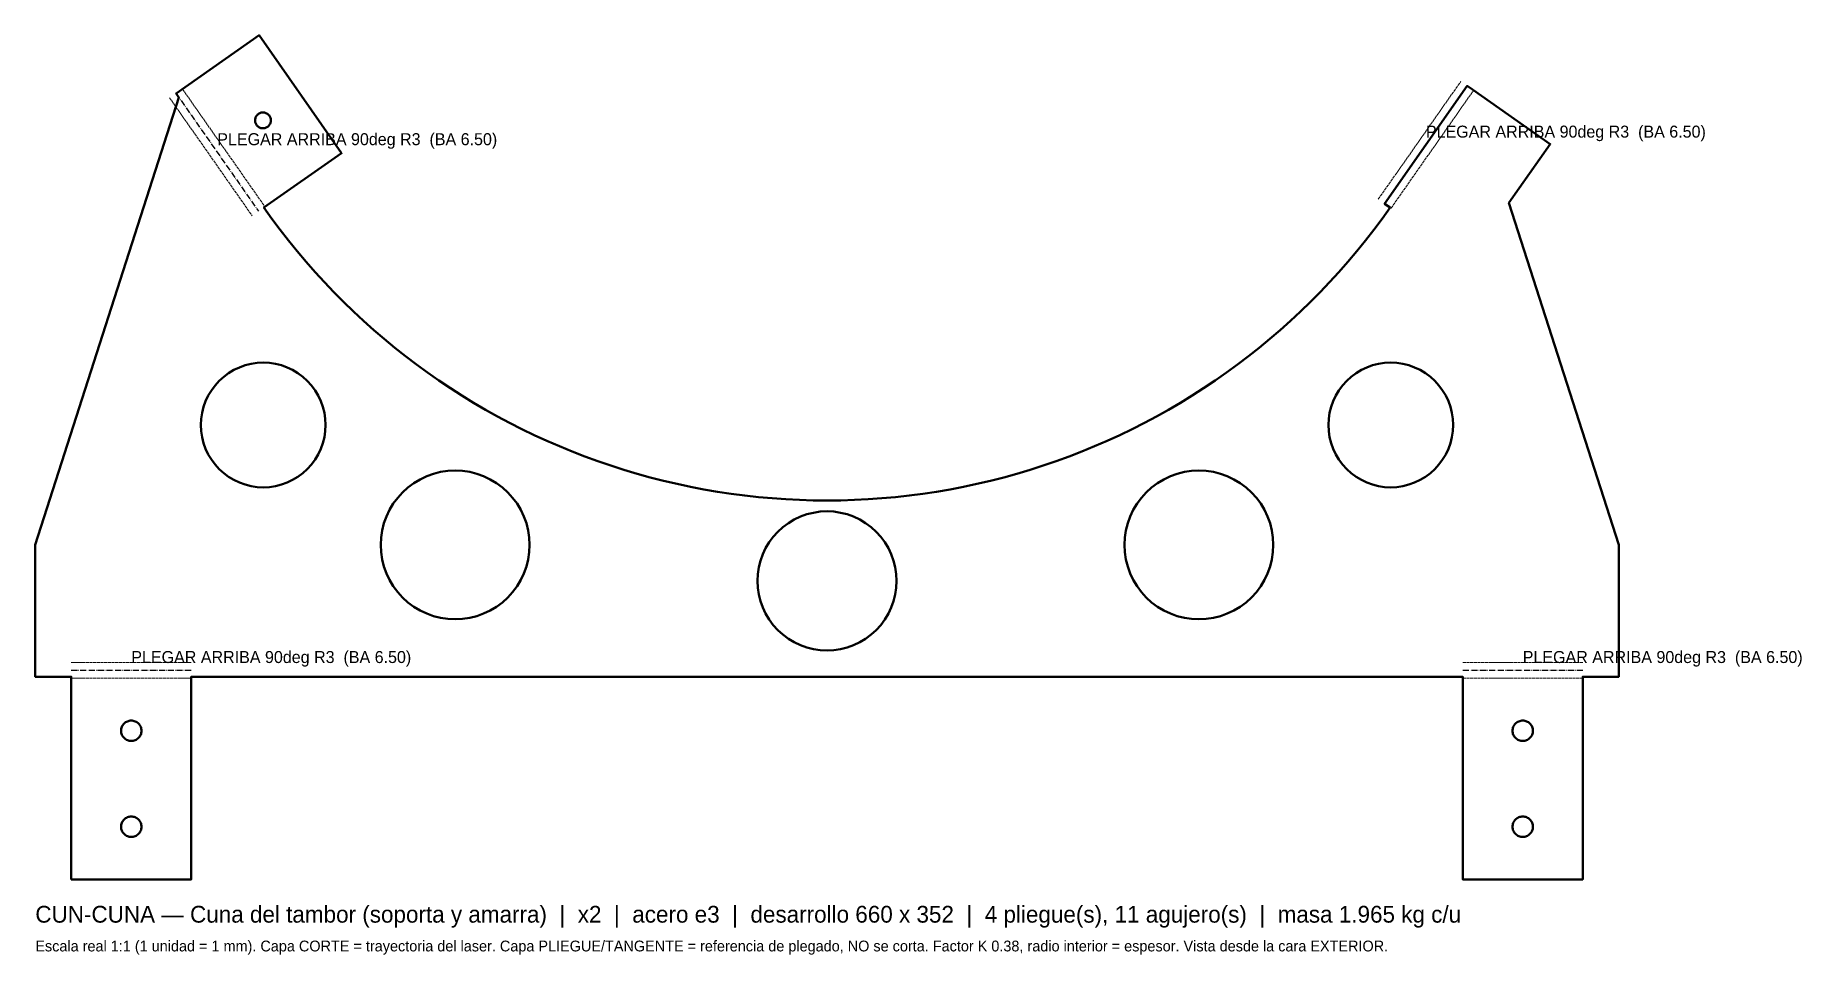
# Model space of a CAD drawing. Header units: millimetres. Extents: x 0 to 736, y -116 to 267.
import ezdxf

# ---------------------------------------------------------------- set-up
doc = ezdxf.new("R2010")
doc.units = ezdxf.units.MM
doc.linetypes.add('DASHDOT', pattern=[3.556, 2.54, -0.508, 0, -0.508])
doc.linetypes.add('DASHED', pattern=[1.524, 1.27, -0.254])
for name, color, linetype, lineweight in [('CORTE', 1, 'CONTINUOUS', 50), ('PLIEGUE', 5, 'DASHDOT', 25), ('TANGENTE', 8, 'DASHED', 13), ('TEXTO', 7, 'CONTINUOUS', 25)]:
    doc.layers.add(name, color=color, linetype=linetype, lineweight=lineweight)

msp = doc.modelspace()

# ---------------------------------------------------------------- linework, layer by layer
at = {"layer": 'CORTE'}
for points in [[(15, -84.5), (15, 0), (0, 0), (0, 55), (59.84, 241.53), (58.65, 243.24), (93.26, 267.48), (127.67, 218.33), (95.31, 195.67), (98.65, 191.01), (102.07, 186.42), (105.59, 181.89), (109.19, 177.44), (112.89, 173.06), (116.67, 168.76), (120.54, 164.53), (124.49, 160.38), (128.52, 156.31), (132.64, 152.32), (136.83, 148.42), (141.1, 144.6), (145.44, 140.86), (149.86, 137.22), (154.35, 133.66), (158.91, 130.19), (163.54, 126.82), (168.24, 123.53), (173, 120.35), (177.82, 117.26), (182.71, 114.26), (187.65, 111.36), (192.65, 108.57), (197.71, 105.87), (202.82, 103.28), (207.98, 100.78), (213.18, 98.4), (218.44, 96.11), (223.74, 93.93), (229.08, 91.86), (234.46, 89.9), (239.88, 88.04), (245.34, 86.29), (250.83, 84.66), (256.35, 83.13), (261.9, 81.71), (267.48, 80.4), (273.09, 79.21), (278.71, 78.13), (284.36, 77.16), (290.02, 76.3), (295.7, 75.56), (301.4, 74.93), (307.11, 74.42), (312.82, 74.02), (318.54, 73.73), (324.27, 73.56), (330, 73.5), (335.73, 73.56), (341.46, 73.73), (347.18, 74.02), (352.89, 74.42), (358.6, 74.93), (364.3, 75.56), (369.98, 76.3), (375.64, 77.16), (381.29, 78.13), (386.91, 79.21), (392.52, 80.4), (398.1, 81.71), (403.65, 83.13), (409.17, 84.66), (414.66, 86.29), (420.12, 88.04), (425.54, 89.9), (430.92, 91.86), (436.26, 93.93), (441.56, 96.11), (446.82, 98.4), (452.02, 100.78), (457.18, 103.28), (462.29, 105.87), (467.35, 108.57), (472.35, 111.36), (477.29, 114.26), (482.18, 117.26), (487, 120.35), (491.76, 123.53), (496.46, 126.82), (501.09, 130.19), (505.65, 133.66), (510.14, 137.22), (514.56, 140.86), (518.9, 144.6), (523.17, 148.42), (527.36, 152.32), (531.48, 156.31), (535.51, 160.38), (539.46, 164.53), (543.33, 168.76), (547.11, 173.06), (550.81, 177.44), (554.41, 181.89), (557.93, 186.42), (561.35, 191.01), (564.69, 195.67), (562.44, 197.25), (596.85, 246.4), (599.1, 244.82), (631.46, 222.16), (614.25, 197.59), (660, 55), (660, 0), (645, 0), (645, -84.5), (595, -84.5), (595, 0), (65, 0), (65, -84.5), (15, -84.5)], [(97.68, 230.23), (97.84, 230.51), (97.98, 230.81), (98.08, 231.12), (98.15, 231.43), (98.19, 231.75), (98.2, 232.08), (98.18, 232.4), (98.12, 232.72), (98.04, 233.03), (97.92, 233.33), (97.78, 233.62), (97.6, 233.9), (97.41, 234.15), (97.18, 234.39), (96.94, 234.6), (96.67, 234.79), (96.39, 234.95), (96.1, 235.08), (95.79, 235.18), (95.47, 235.25), (95.15, 235.3), (94.83, 235.3), (94.51, 235.28), (94.19, 235.23), (93.87, 235.14), (93.57, 235.03), (93.28, 234.88), (93.01, 234.71), (92.75, 234.51), (92.52, 234.29), (92.3, 234.04), (92.12, 233.78), (91.96, 233.5), (91.83, 233.2), (91.72, 232.89), (91.65, 232.58), (91.61, 232.26), (91.6, 231.93), (91.62, 231.61), (91.68, 231.29), (91.76, 230.98), (91.88, 230.68), (92.03, 230.39), (92.2, 230.11), (92.4, 229.86), (92.62, 229.62), (92.86, 229.41), (93.13, 229.22), (93.41, 229.06), (93.7, 228.93), (94.01, 228.83), (94.33, 228.76), (94.65, 228.71), (94.97, 228.71), (95.3, 228.73), (95.62, 228.78), (95.93, 228.87), (96.23, 228.98), (96.52, 229.13), (96.79, 229.3), (97.05, 229.5), (97.28, 229.72), (97.5, 229.97), (97.68, 230.23)], [(119.02, 114.95), (117.93, 117.26), (116.62, 119.44), (115.1, 121.49), (113.38, 123.38), (111.49, 125.1), (109.44, 126.62), (107.26, 127.93), (104.95, 129.02), (102.55, 129.88), (100.07, 130.5), (97.55, 130.87), (95, 131), (92.45, 130.87), (89.93, 130.5), (87.45, 129.88), (85.05, 129.02), (82.74, 127.93), (80.56, 126.62), (78.51, 125.1), (76.62, 123.38), (74.9, 121.49), (73.38, 119.44), (72.07, 117.26), (70.98, 114.95), (70.12, 112.55), (69.5, 110.07), (69.13, 107.55), (69, 105), (69.13, 102.45), (69.5, 99.93), (70.12, 97.45), (70.98, 95.05), (72.07, 92.74), (73.38, 90.56), (74.9, 88.51), (76.62, 86.62), (78.51, 84.9), (80.56, 83.38), (82.74, 82.07), (85.05, 80.98), (87.45, 80.12), (89.93, 79.5), (92.45, 79.13), (95, 79), (97.55, 79.13), (100.07, 79.5), (102.55, 80.12), (104.95, 80.98), (107.26, 82.07), (109.44, 83.38), (111.49, 84.9), (113.38, 86.62), (115.1, 88.51), (116.62, 90.56), (117.93, 92.74), (119.02, 95.05), (119.88, 97.45), (120.5, 99.93), (120.87, 102.45), (121, 105), (120.87, 107.55), (120.5, 110.07), (119.88, 112.55), (119.02, 114.95)], [(589.88, 112.55), (589.02, 114.95), (587.93, 117.26), (586.62, 119.44), (585.1, 121.49), (583.38, 123.38), (581.49, 125.1), (579.44, 126.62), (577.26, 127.93), (574.95, 129.02), (572.55, 129.88), (570.07, 130.5), (567.55, 130.87), (565, 131), (562.45, 130.87), (559.93, 130.5), (557.45, 129.88), (555.05, 129.02), (552.74, 127.93), (550.56, 126.62), (548.51, 125.1), (546.62, 123.38), (544.9, 121.49), (543.38, 119.44), (542.07, 117.26), (540.98, 114.95), (540.12, 112.55), (539.5, 110.07), (539.13, 107.55), (539, 105), (539.13, 102.45), (539.5, 99.93), (540.12, 97.45), (540.98, 95.05), (542.07, 92.74), (543.38, 90.56), (544.9, 88.51), (546.62, 86.62), (548.51, 84.9), (550.56, 83.38), (552.74, 82.07), (555.05, 80.98), (557.45, 80.12), (559.93, 79.5), (562.45, 79.13), (565, 79), (567.55, 79.13), (570.07, 79.5), (572.55, 80.12), (574.95, 80.98), (577.26, 82.07), (579.44, 83.38), (581.49, 84.9), (583.38, 86.62), (585.1, 88.51), (586.62, 90.56), (587.93, 92.74), (589.02, 95.05), (589.88, 97.45), (590.5, 99.93), (590.87, 102.45), (591, 105), (590.87, 107.55), (590.5, 110.07), (589.88, 112.55)], [(200.78, 72.22), (198.96, 74.67), (196.92, 76.92), (194.67, 78.96), (192.22, 80.78), (189.61, 82.34), (186.86, 83.64), (184, 84.67), (181.05, 85.4), (178.04, 85.85), (175, 86), (171.96, 85.85), (168.95, 85.4), (166, 84.67), (163.14, 83.64), (160.39, 82.34), (157.78, 80.78), (155.33, 78.96), (153.08, 76.92), (151.04, 74.67), (149.22, 72.22), (147.66, 69.61), (146.36, 66.86), (145.33, 64), (144.6, 61.05), (144.15, 58.04), (144, 55), (144.15, 51.96), (144.6, 48.95), (145.33, 46), (146.36, 43.14), (147.66, 40.39), (149.22, 37.78), (151.04, 35.33), (153.08, 33.08), (155.33, 31.04), (157.78, 29.22), (160.39, 27.66), (163.14, 26.36), (166, 25.33), (168.95, 24.6), (171.96, 24.15), (175, 24), (178.04, 24.15), (181.05, 24.6), (184, 25.33), (186.86, 26.36), (189.61, 27.66), (192.22, 29.22), (194.67, 31.04), (196.92, 33.08), (198.96, 35.33), (200.78, 37.78), (202.34, 40.39), (203.64, 43.14), (204.67, 46), (205.4, 48.95), (205.85, 51.96), (206, 55), (205.85, 58.04), (205.4, 61.05), (204.67, 64), (203.64, 66.86), (202.34, 69.61), (200.78, 72.22)], [(512.34, 69.61), (510.78, 72.22), (508.96, 74.67), (506.92, 76.92), (504.67, 78.96), (502.22, 80.78), (499.61, 82.34), (496.86, 83.64), (494, 84.67), (491.05, 85.4), (488.04, 85.85), (485, 86), (481.96, 85.85), (478.95, 85.4), (476, 84.67), (473.14, 83.64), (470.39, 82.34), (467.78, 80.78), (465.33, 78.96), (463.08, 76.92), (461.04, 74.67), (459.22, 72.22), (457.66, 69.61), (456.36, 66.86), (455.33, 64), (454.6, 61.05), (454.15, 58.04), (454, 55), (454.15, 51.96), (454.6, 48.95), (455.33, 46), (456.36, 43.14), (457.66, 40.39), (459.22, 37.78), (461.04, 35.33), (463.08, 33.08), (465.33, 31.04), (467.78, 29.22), (470.39, 27.66), (473.14, 26.36), (476, 25.33), (478.95, 24.6), (481.96, 24.15), (485, 24), (488.04, 24.15), (491.05, 24.6), (494, 25.33), (496.86, 26.36), (499.61, 27.66), (502.22, 29.22), (504.67, 31.04), (506.92, 33.08), (508.96, 35.33), (510.78, 37.78), (512.34, 40.39), (513.64, 43.14), (514.67, 46), (515.4, 48.95), (515.85, 51.96), (516, 55), (515.85, 58.04), (515.4, 61.05), (514.67, 64), (513.64, 66.86), (512.34, 69.61)], [(352.42, 58.4), (350.51, 60.51), (348.4, 62.42), (346.11, 64.11), (343.67, 65.58), (341.1, 66.79), (338.42, 67.75), (335.66, 68.44), (332.84, 68.86), (330, 69), (327.16, 68.86), (324.34, 68.44), (321.58, 67.75), (318.9, 66.79), (316.33, 65.58), (313.89, 64.11), (311.6, 62.42), (309.49, 60.51), (307.58, 58.4), (305.89, 56.11), (304.42, 53.67), (303.21, 51.1), (302.25, 48.42), (301.56, 45.66), (301.14, 42.84), (301, 40), (301.14, 37.16), (301.56, 34.34), (302.25, 31.58), (303.21, 28.9), (304.42, 26.33), (305.89, 23.89), (307.58, 21.6), (309.49, 19.49), (311.6, 17.58), (313.89, 15.89), (316.33, 14.42), (318.9, 13.21), (321.58, 12.25), (324.34, 11.56), (327.16, 11.14), (330, 11), (332.84, 11.14), (335.66, 11.56), (338.42, 12.25), (341.1, 13.21), (343.67, 14.42), (346.11, 15.89), (348.4, 17.58), (350.51, 19.49), (352.42, 21.6), (354.11, 23.89), (355.58, 26.33), (356.79, 28.9), (357.75, 31.58), (358.44, 34.34), (358.86, 37.16), (359, 40), (358.86, 42.84), (358.44, 45.66), (357.75, 48.42), (356.79, 51.1), (355.58, 53.67), (354.11, 56.11), (352.42, 58.4)], [(44.25, -22.5), (44.23, -22.09), (44.17, -21.67), (44.07, -21.27), (43.93, -20.88), (43.75, -20.5), (43.53, -20.14), (43.29, -19.81), (43.01, -19.5), (42.7, -19.22), (42.36, -18.97), (42, -18.75), (41.63, -18.58), (41.23, -18.44), (40.83, -18.33), (40.42, -18.27), (40, -18.25), (39.58, -18.27), (39.17, -18.33), (38.77, -18.44), (38.37, -18.58), (38, -18.75), (37.64, -18.97), (37.3, -19.22), (36.99, -19.5), (36.71, -19.81), (36.47, -20.14), (36.25, -20.5), (36.07, -20.88), (35.93, -21.27), (35.83, -21.67), (35.77, -22.09), (35.75, -22.5), (35.77, -22.92), (35.83, -23.33), (35.93, -23.74), (36.07, -24.13), (36.25, -24.51), (36.47, -24.86), (36.71, -25.2), (36.99, -25.51), (37.3, -25.79), (37.64, -26.04), (38, -26.25), (38.37, -26.43), (38.77, -26.57), (39.17, -26.67), (39.58, -26.73), (40, -26.75), (40.42, -26.73), (40.83, -26.67), (41.23, -26.57), (41.63, -26.43), (42, -26.25), (42.36, -26.04), (42.7, -25.79), (43.01, -25.51), (43.29, -25.2), (43.53, -24.86), (43.75, -24.51), (43.93, -24.13), (44.07, -23.74), (44.17, -23.33), (44.23, -22.92), (44.25, -22.5)], [(624.25, -22.5), (624.23, -22.09), (624.17, -21.67), (624.07, -21.27), (623.93, -20.88), (623.75, -20.5), (623.53, -20.14), (623.29, -19.81), (623.01, -19.5), (622.7, -19.22), (622.36, -18.97), (622, -18.75), (621.63, -18.58), (621.23, -18.44), (620.83, -18.33), (620.42, -18.27), (620, -18.25), (619.58, -18.27), (619.17, -18.33), (618.77, -18.44), (618.37, -18.58), (618, -18.75), (617.64, -18.97), (617.3, -19.22), (616.99, -19.5), (616.71, -19.81), (616.47, -20.14), (616.25, -20.5), (616.07, -20.88), (615.93, -21.27), (615.83, -21.67), (615.77, -22.09), (615.75, -22.5), (615.77, -22.92), (615.83, -23.33), (615.93, -23.74), (616.07, -24.13), (616.25, -24.51), (616.47, -24.86), (616.71, -25.2), (616.99, -25.51), (617.3, -25.79), (617.64, -26.04), (618, -26.25), (618.37, -26.43), (618.77, -26.57), (619.17, -26.67), (619.58, -26.73), (620, -26.75), (620.42, -26.73), (620.83, -26.67), (621.23, -26.57), (621.63, -26.43), (622, -26.25), (622.36, -26.04), (622.7, -25.79), (623.01, -25.51), (623.29, -25.2), (623.53, -24.86), (623.75, -24.51), (623.93, -24.13), (624.07, -23.74), (624.17, -23.33), (624.23, -22.92), (624.25, -22.5)], [(44.23, -62.09), (44.17, -61.67), (44.07, -61.27), (43.93, -60.88), (43.75, -60.5), (43.53, -60.14), (43.29, -59.81), (43.01, -59.5), (42.7, -59.22), (42.36, -58.97), (42, -58.75), (41.63, -58.58), (41.23, -58.44), (40.83, -58.33), (40.42, -58.27), (40, -58.25), (39.58, -58.27), (39.17, -58.33), (38.77, -58.44), (38.37, -58.58), (38, -58.75), (37.64, -58.97), (37.3, -59.22), (36.99, -59.5), (36.71, -59.81), (36.47, -60.14), (36.25, -60.5), (36.07, -60.88), (35.93, -61.27), (35.83, -61.67), (35.77, -62.09), (35.75, -62.5), (35.77, -62.92), (35.83, -63.33), (35.93, -63.74), (36.07, -64.13), (36.25, -64.51), (36.47, -64.86), (36.71, -65.2), (36.99, -65.51), (37.3, -65.79), (37.64, -66.04), (38, -66.25), (38.37, -66.43), (38.77, -66.57), (39.17, -66.67), (39.58, -66.73), (40, -66.75), (40.42, -66.73), (40.83, -66.67), (41.23, -66.57), (41.63, -66.43), (42, -66.25), (42.36, -66.04), (42.7, -65.79), (43.01, -65.51), (43.29, -65.2), (43.53, -64.86), (43.75, -64.51), (43.93, -64.13), (44.07, -63.74), (44.17, -63.33), (44.23, -62.92), (44.25, -62.5), (44.23, -62.09)], [(624.23, -62.09), (624.17, -61.67), (624.07, -61.27), (623.93, -60.88), (623.75, -60.5), (623.53, -60.14), (623.29, -59.81), (623.01, -59.5), (622.7, -59.22), (622.36, -58.97), (622, -58.75), (621.63, -58.58), (621.23, -58.44), (620.83, -58.33), (620.42, -58.27), (620, -58.25), (619.58, -58.27), (619.17, -58.33), (618.77, -58.44), (618.37, -58.58), (618, -58.75), (617.64, -58.97), (617.3, -59.22), (616.99, -59.5), (616.71, -59.81), (616.47, -60.14), (616.25, -60.5), (616.07, -60.88), (615.93, -61.27), (615.83, -61.67), (615.77, -62.09), (615.75, -62.5), (615.77, -62.92), (615.83, -63.33), (615.93, -63.74), (616.07, -64.13), (616.25, -64.51), (616.47, -64.86), (616.71, -65.2), (616.99, -65.51), (617.3, -65.79), (617.64, -66.04), (618, -66.25), (618.37, -66.43), (618.77, -66.57), (619.17, -66.67), (619.58, -66.73), (620, -66.75), (620.42, -66.73), (620.83, -66.67), (621.23, -66.57), (621.63, -66.43), (622, -66.25), (622.36, -66.04), (622.7, -65.79), (623.01, -65.51), (623.29, -65.2), (623.53, -64.86), (623.75, -64.51), (623.93, -64.13), (624.07, -63.74), (624.17, -63.33), (624.23, -62.92), (624.25, -62.5), (624.23, -62.09)]]:
    msp.add_lwpolyline(points, close=True, dxfattribs=at)
at = {"layer": 'PLIEGUE'}
for p, q in [((58.65, 243.24), (93.06, 194.09)), ((562.44, 197.25), (596.85, 246.4)), ((15, 2.75), (65, 2.75)), ((595, 2.75), (645, 2.75))]:
    msp.add_line(p, q, dxfattribs=at)
at = {"layer": 'TANGENTE'}
for p, q in [((61.31, 245.11), (95.73, 195.96)), ((559.77, 199.11), (594.19, 248.26)), ((565.1, 195.38), (599.51, 244.53)), ((55.98, 241.38), (90.4, 192.23)), ((15, 6), (65, 6)), ((595, 6), (645, 6)), ((15, -0.5), (65, -0.5)), ((595, -0.5), (645, -0.5))]:
    msp.add_line(p, q, dxfattribs=at)

# ---------------------------------------------------------------- texts
at = {"layer": 'TEXTO'}
for s, height, p in [('PLEGAR ARRIBA 90deg R3  (BA 6.50)', 5, (579.64, 224.82)), ('PLEGAR ARRIBA 90deg R3  (BA 6.50)', 5, (75.85, 221.67)), ('PLEGAR ARRIBA 90deg R3  (BA 6.50)', 5, (40, 5.75)), ('PLEGAR ARRIBA 90deg R3  (BA 6.50)', 5, (620, 5.75)), ('CUN-CUNA — Cuna del tambor (soporta y amarra)  |  x2  |  acero e3  |  desarrollo 660 x 352  |  4 pliegue(s), 11 agujero(s)  |  masa 1.965 kg c/u', 7, (0, -102.5)), ('Escala real 1:1 (1 unidad = 1 mm). Capa CORTE = trayectoria del laser. Capa PLIEGUE/TANGENTE = referencia de plegado, NO se corta. Factor K 0.38, radio interior = espesor. Vista desde la cara EXTERIOR.', 4.5, (0, -114.5))]:
    msp.add_text(s, height=height, dxfattribs=at).set_placement(p)

doc.saveas('drawing.dxf')
